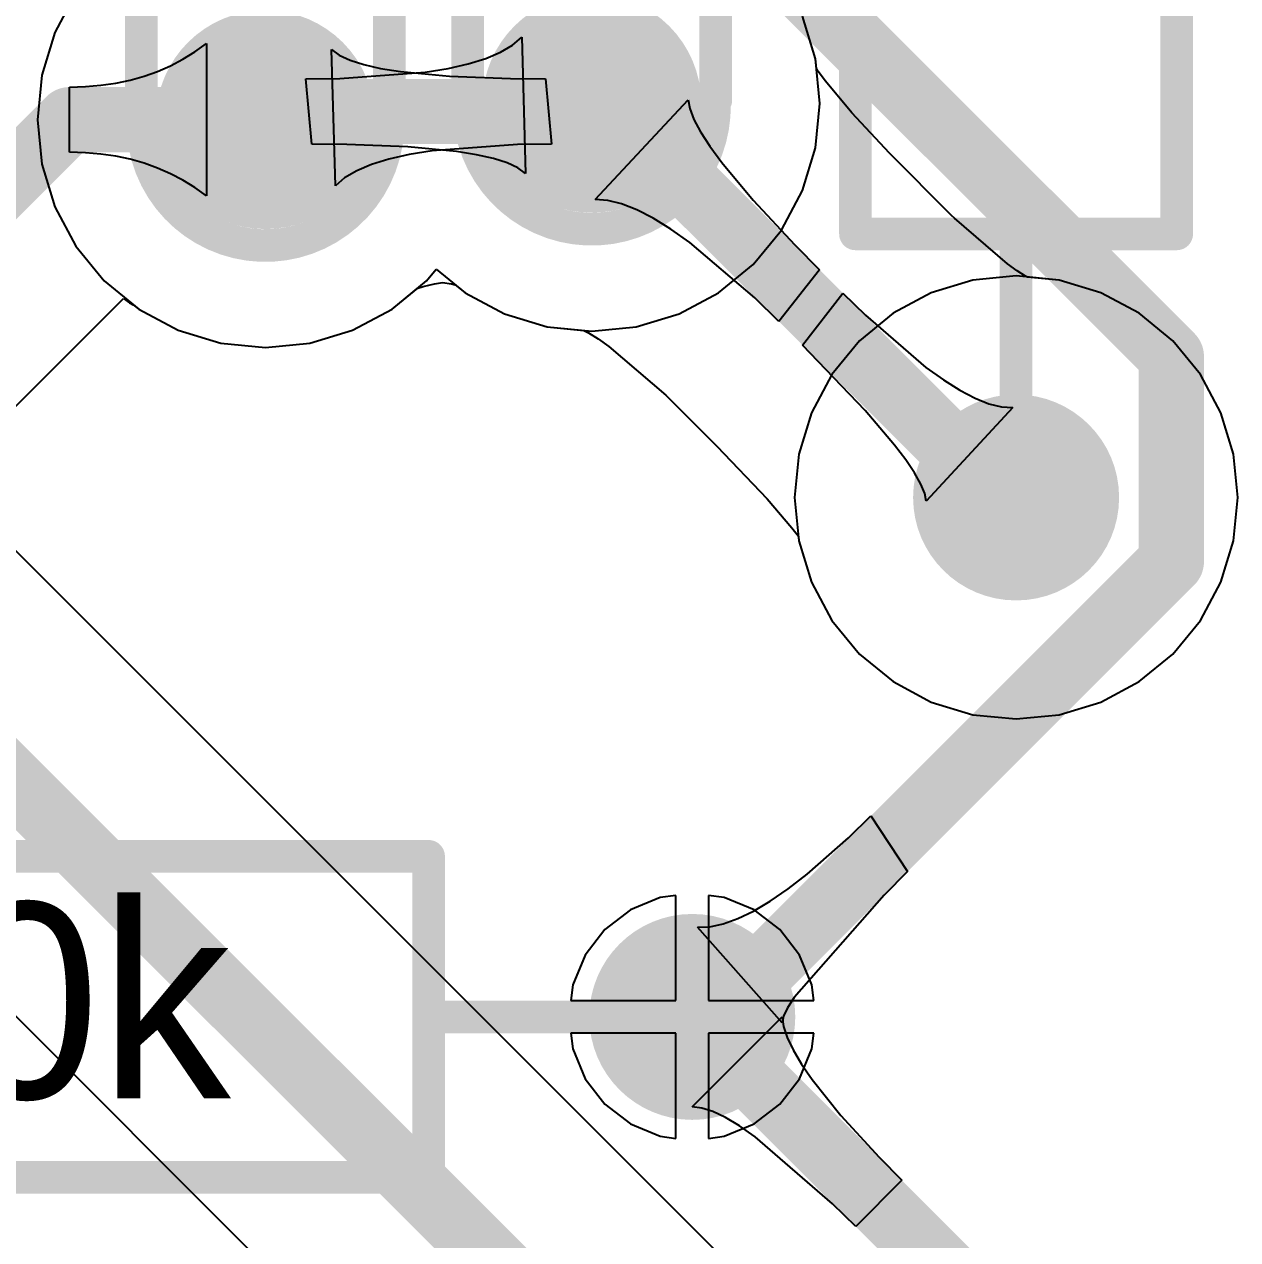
# Model space of a CAD drawing. Header units: millimetres. Extents: x 0 to 190, y 0 to 100.
# Drawn here: x 50.7 to 60.14, y 13.25 to 22.71 of the extents above; entities that cross this region are included whole.
import ezdxf

# ---------------------------------------------------------------- set-up
doc = ezdxf.new("R2010")
doc.units = ezdxf.units.MM
for name, color, linetype in [('BottomLayer', 5, 'Continuous'), ('BottomSolder', 6, 'Continuous'), ('MultiLayer', 9, 'Continuous'), ('PadHoleLayer', 156, 'Continuous'), ('TopLayer', 1, 'Continuous'), ('TopOverlay', 2, 'Continuous'), ('TopSolder', 216, 'Continuous')]:
    doc.layers.add(name, color=color, linetype=linetype)

# ---------------------------------------------------------------- blocks, each defined once
blk = doc.blocks.new('_________1_4__3')
at = {"layer": 'BottomLayer'}
h = blk.add_hatch(color=5, dxfattribs=at)
edge = h.paths.add_edge_path()
edge.add_arc((-5.09999996, 0), 0.6999985999999999, 0, 360)
h = blk.add_hatch(color=5, dxfattribs=at)
edge = h.paths.add_edge_path()
edge.add_arc((5.09999996, 0), 0.6999985999999999, 0, 360)
at = {"layer": 'BottomSolder'}
h = blk.add_hatch(color=6, dxfattribs=at)
edge = h.paths.add_edge_path()
edge.add_arc((-5.09999996, 0), 0.8015985999999998, 0, 360)
h = blk.add_hatch(color=6, dxfattribs=at)
edge = h.paths.add_edge_path()
edge.add_arc((5.09999996, 0), 0.8015985999999998, 0, 360)
at = {"layer": 'MultiLayer'}
h = blk.add_hatch(color=9, dxfattribs=at)
edge = h.paths.add_edge_path()
edge.add_arc((-5.09999996, 0), 0.6999985999999999, 0, 360)
h = blk.add_hatch(color=9, dxfattribs=at)
edge = h.paths.add_edge_path()
edge.add_arc((5.09999996, 0), 0.6999985999999999, 0, 360)
at = {"layer": 'PadHoleLayer'}
h = blk.add_hatch(color=156, dxfattribs=at)
edge = h.paths.add_edge_path()
edge.add_arc((-5.09999996, 0), 0.2999994, 0, 360)
h = blk.add_hatch(color=156, dxfattribs=at)
edge = h.paths.add_edge_path()
edge.add_arc((5.09999996, 0), 0.2999994, 0, 360)
at = {"layer": 'TopLayer'}
h = blk.add_hatch(color=1, dxfattribs=at)
edge = h.paths.add_edge_path()
edge.add_arc((-5.09999996, 0), 0.6999985999999999, 0, 360)
h = blk.add_hatch(color=1, dxfattribs=at)
edge = h.paths.add_edge_path()
edge.add_arc((5.09999996, 0), 0.6999985999999999, 0, 360)
at = {"layer": 'TopSolder'}
h = blk.add_hatch(color=216, dxfattribs=at)
edge = h.paths.add_edge_path()
edge.add_arc((-5.09999996, 0), 0.8015985999999998, 0, 360)
h = blk.add_hatch(color=216, dxfattribs=at)
edge = h.paths.add_edge_path()
edge.add_arc((5.09999996, 0), 0.8015985999999998, 0, 360)
at = {"layer": 'TopOverlay', "const_width": 0.254}
for points in [[(-3.048, -1.25000004), (-3.048, 1.25000004)], [(3.048, 1.25000004), (-3.048, 1.25000004)], [(3.048, -1.25000004), (3.048, 1.25000004)], [(-3.0734, 0), (-4.3942, 0)], [(4.419599999999999, 0), (3.0988, 0)], [(3.048, -1.25000004), (-3.048, -1.25000004)]]:
    blk.add_lwpolyline(points, dxfattribs=at)
at = {"layer": 'TopOverlay', "const_width": 0.127}
for points in [[(-3.1115, 1.25000004, 1), (-2.9845, 1.25000004, 1)], [(-3.1115, 1.25000004, 1), (-2.9845, 1.25000004, 1)], [(2.9845, 1.25000004, 1), (3.1115, 1.25000004, 1)], [(2.9845, 1.25000004, 1), (3.1115, 1.25000004, 1)], [(-4.457699999999999, 0, 1), (-4.3307, 0, 1)], [(-3.1369, 0, 1), (-3.0099, 0, 1)], [(3.0353, 0, 1), (3.1623, 0, 1)], [(4.356100000000001, 0, 1), (4.483099999999999, 0, 1)], [(-3.1115, -1.25000004, 1), (-2.9845, -1.25000004, 1)], [(-3.1115, -1.25000004, 1), (-2.9845, -1.25000004, 1)], [(2.9845, -1.25000004, 1), (3.1115, -1.25000004, 1)], [(2.9845, -1.25000004, 1), (3.1115, -1.25000004, 1)]]:
    blk.add_lwpolyline(points, format="xyb", close=True, dxfattribs=at)
blk = doc.blocks.new('_________1_4__4')
at = {"layer": 'BottomLayer'}
h = blk.add_hatch(color=5, dxfattribs=at)
edge = h.paths.add_edge_path()
edge.add_arc((-5.09999996, 0), 0.6999985999999999, 0, 360)
h = blk.add_hatch(color=5, dxfattribs=at)
edge = h.paths.add_edge_path()
edge.add_arc((5.09999996, 0), 0.6999985999999999, 0, 360)
at = {"layer": 'BottomSolder'}
h = blk.add_hatch(color=6, dxfattribs=at)
edge = h.paths.add_edge_path()
edge.add_arc((-5.09999996, 0), 0.8015985999999998, 0, 360)
h = blk.add_hatch(color=6, dxfattribs=at)
edge = h.paths.add_edge_path()
edge.add_arc((5.09999996, 0), 0.8015985999999998, 0, 360)
at = {"layer": 'MultiLayer'}
h = blk.add_hatch(color=9, dxfattribs=at)
edge = h.paths.add_edge_path()
edge.add_arc((-5.09999996, 0), 0.6999985999999999, 0, 360)
h = blk.add_hatch(color=9, dxfattribs=at)
edge = h.paths.add_edge_path()
edge.add_arc((5.09999996, 0), 0.6999985999999999, 0, 360)
at = {"layer": 'PadHoleLayer'}
h = blk.add_hatch(color=156, dxfattribs=at)
edge = h.paths.add_edge_path()
edge.add_arc((-5.09999996, 0), 0.2999994, 0, 360)
h = blk.add_hatch(color=156, dxfattribs=at)
edge = h.paths.add_edge_path()
edge.add_arc((5.09999996, 0), 0.2999994, 0, 360)
at = {"layer": 'TopLayer'}
h = blk.add_hatch(color=1, dxfattribs=at)
edge = h.paths.add_edge_path()
edge.add_arc((-5.09999996, 0), 0.6999985999999999, 0, 360)
h = blk.add_hatch(color=1, dxfattribs=at)
edge = h.paths.add_edge_path()
edge.add_arc((5.09999996, 0), 0.6999985999999999, 0, 360)
at = {"layer": 'TopSolder'}
h = blk.add_hatch(color=216, dxfattribs=at)
edge = h.paths.add_edge_path()
edge.add_arc((-5.09999996, 0), 0.8015985999999998, 0, 360)
h = blk.add_hatch(color=216, dxfattribs=at)
edge = h.paths.add_edge_path()
edge.add_arc((5.09999996, 0), 0.8015985999999998, 0, 360)
at = {"layer": 'TopOverlay', "const_width": 0.254}
for points in [[(-3.048, 1.25000004), (-3.048, -1.25000004)], [(3.048, 1.25000004), (-3.048, 1.25000004)], [(3.048, 1.25000004), (3.048, -1.25000004)], [(-3.0734, 0), (-4.3942, 0)], [(4.419599999999999, 0), (3.0988, 0)], [(3.048, -1.25000004), (-3.048, -1.25000004)]]:
    blk.add_lwpolyline(points, dxfattribs=at)
at = {"layer": 'TopOverlay', "const_width": 0.127}
for points in [[(-3.1115, 1.25000004, 1), (-2.9845, 1.25000004, 1)], [(-3.1115, 1.25000004, 1), (-2.9845, 1.25000004, 1)], [(2.9845, 1.25000004, 1), (3.1115, 1.25000004, 1)], [(2.9845, 1.25000004, 1), (3.1115, 1.25000004, 1)], [(-4.457699999999999, 0, 1), (-4.3307, 0, 1)], [(-3.1369, 0, 1), (-3.0099, 0, 1)], [(3.0353, 0, 1), (3.1623, 0, 1)], [(4.356100000000001, 0, 1), (4.483099999999999, 0, 1)], [(-3.1115, -1.25000004, 1), (-2.9845, -1.25000004, 1)], [(-3.1115, -1.25000004, 1), (-2.9845, -1.25000004, 1)], [(2.9845, -1.25000004, 1), (3.1115, -1.25000004, 1)], [(2.9845, -1.25000004, 1), (3.1115, -1.25000004, 1)]]:
    blk.add_lwpolyline(points, format="xyb", close=True, dxfattribs=at)
blk = doc.blocks.new('_______15')
at = {"layer": 'BottomLayer'}
h = blk.add_hatch(color=5, dxfattribs=at)
edge = h.paths.add_edge_path()
edge.add_arc((-1.27, 0), 0.7499985, 0, 360)
h = blk.add_hatch(color=5, dxfattribs=at)
edge = h.paths.add_edge_path()
edge.add_arc((1.27, 0), 0.7499985, 0, 360)
at = {"layer": 'BottomSolder'}
h = blk.add_hatch(color=6, dxfattribs=at)
edge = h.paths.add_edge_path()
edge.add_arc((-1.27, 0), 0.8515985, 0, 360)
h = blk.add_hatch(color=6, dxfattribs=at)
edge = h.paths.add_edge_path()
edge.add_arc((1.27, 0), 0.8515985, 0, 360)
at = {"layer": 'MultiLayer'}
h = blk.add_hatch(color=9, dxfattribs=at)
edge = h.paths.add_edge_path()
edge.add_arc((-1.27, 0), 0.7499985, 0, 360)
h = blk.add_hatch(color=9, dxfattribs=at)
edge = h.paths.add_edge_path()
edge.add_arc((1.27, 0), 0.7499985, 0, 360)
at = {"layer": 'PadHoleLayer'}
h = blk.add_hatch(color=156, dxfattribs=at)
edge = h.paths.add_edge_path()
edge.add_arc((-1.27, 0), 0.3499993, 0, 360)
h = blk.add_hatch(color=156, dxfattribs=at)
edge = h.paths.add_edge_path()
edge.add_arc((1.27, 0), 0.3499993, 0, 360)
at = {"layer": 'TopLayer'}
h = blk.add_hatch(color=1, dxfattribs=at)
edge = h.paths.add_edge_path()
edge.add_arc((-1.27, 0), 0.7499985, 0, 360)
h = blk.add_hatch(color=1, dxfattribs=at)
edge = h.paths.add_edge_path()
edge.add_arc((1.27, 0), 0.7499985, 0, 360)
at = {"layer": 'TopSolder'}
h = blk.add_hatch(color=216, dxfattribs=at)
edge = h.paths.add_edge_path()
edge.add_arc((-1.27, 0), 0.8515985, 0, 360)
h = blk.add_hatch(color=216, dxfattribs=at)
edge = h.paths.add_edge_path()
edge.add_arc((1.27, 0), 0.8515985, 0, 360)
at = {"layer": 'TopOverlay', "const_width": 0.254}
for points in [[(-1.27028448, -0.9543745199999999, -1.01885879262925), (-1.2848463, 0.9546463)], [(1.24488448, 0.9543745199999999, -1.018858792629249), (1.2594463, -0.9546463)]]:
    blk.add_lwpolyline(points, format="xyb", dxfattribs=at)
at = {"layer": 'TopOverlay', "const_width": 0.127}
for points in [[(-1.3483463, 0.9546463, 1), (-1.2213463, 0.9546463, 1)], [(-1.3335, 0.9652, 1), (-1.2065, 0.9652, 1)], [(1.18138448, 0.9543745199999999, 1), (1.30838448, 0.9543745199999999, 1)], [(1.2065, 0.9652, 1), (1.3335, 0.9652, 1)], [(-1.33378448, -0.9543745199999999, 1), (-1.20678448, -0.9543745199999999, 1)], [(-1.3081, -0.9652, 1), (-1.1811, -0.9652, 1)], [(1.1303, -0.9652, 1), (1.2573, -0.9652, 1)], [(1.1959463, -0.9546463, 1), (1.3229463, -0.9546463, 1)]]:
    blk.add_lwpolyline(points, format="xyb", close=True, dxfattribs=at)
at = {"layer": 'TopOverlay', "const_width": 0.254}
for points in [[(-1.27, 0.9652), (1.27, 0.9652)], [(-1.2446, -0.9652), (1.1938, -0.9652)]]:
    blk.add_lwpolyline(points, dxfattribs=at)
blk = doc.blocks.new('_______16')
at = {"layer": 'BottomLayer'}
h = blk.add_hatch(color=5, dxfattribs=at)
edge = h.paths.add_edge_path()
edge.add_arc((-1.27, 0), 0.7499985, 0, 360)
h = blk.add_hatch(color=5, dxfattribs=at)
edge = h.paths.add_edge_path()
edge.add_arc((1.27, 0), 0.7499985, 0, 360)
at = {"layer": 'BottomSolder'}
h = blk.add_hatch(color=6, dxfattribs=at)
edge = h.paths.add_edge_path()
edge.add_arc((-1.27, 0), 0.8515985, 0, 360)
h = blk.add_hatch(color=6, dxfattribs=at)
edge = h.paths.add_edge_path()
edge.add_arc((1.27, 0), 0.8515985, 0, 360)
at = {"layer": 'MultiLayer'}
h = blk.add_hatch(color=9, dxfattribs=at)
edge = h.paths.add_edge_path()
edge.add_arc((-1.27, 0), 0.7499985, 0, 360)
h = blk.add_hatch(color=9, dxfattribs=at)
edge = h.paths.add_edge_path()
edge.add_arc((1.27, 0), 0.7499985, 0, 360)
at = {"layer": 'PadHoleLayer'}
h = blk.add_hatch(color=156, dxfattribs=at)
edge = h.paths.add_edge_path()
edge.add_arc((-1.27, 0), 0.3499993, 0, 360)
h = blk.add_hatch(color=156, dxfattribs=at)
edge = h.paths.add_edge_path()
edge.add_arc((1.27, 0), 0.3499993, 0, 360)
at = {"layer": 'TopLayer'}
h = blk.add_hatch(color=1, dxfattribs=at)
edge = h.paths.add_edge_path()
edge.add_arc((-1.27, 0), 0.7499985, 0, 360)
h = blk.add_hatch(color=1, dxfattribs=at)
edge = h.paths.add_edge_path()
edge.add_arc((1.27, 0), 0.7499985, 0, 360)
at = {"layer": 'TopSolder'}
h = blk.add_hatch(color=216, dxfattribs=at)
edge = h.paths.add_edge_path()
edge.add_arc((-1.27, 0), 0.8515985, 0, 360)
h = blk.add_hatch(color=216, dxfattribs=at)
edge = h.paths.add_edge_path()
edge.add_arc((1.27, 0), 0.8515985, 0, 360)
at = {"layer": 'TopOverlay', "const_width": 0.254}
for points in [[(-1.27028448, -0.9543745199999999, -1.01885879262925), (-1.2848463, 0.9546463)], [(1.24488448, 0.9543745199999999, -1.018858792629249), (1.2594463, -0.9546463)]]:
    blk.add_lwpolyline(points, format="xyb", dxfattribs=at)
at = {"layer": 'TopOverlay', "const_width": 0.127}
for points in [[(-1.3483463, 0.9546463, 1), (-1.2213463, 0.9546463, 1)], [(-1.3335, 0.9652, 1), (-1.2065, 0.9652, 1)], [(1.18138448, 0.9543745199999999, 1), (1.30838448, 0.9543745199999999, 1)], [(1.2065, 0.9652, 1), (1.3335, 0.9652, 1)], [(-1.33378448, -0.9543745199999999, 1), (-1.20678448, -0.9543745199999999, 1)], [(-1.3081, -0.9652, 1), (-1.1811, -0.9652, 1)], [(1.1303, -0.9652, 1), (1.2573, -0.9652, 1)], [(1.1959463, -0.9546463, 1), (1.3229463, -0.9546463, 1)]]:
    blk.add_lwpolyline(points, format="xyb", close=True, dxfattribs=at)
at = {"layer": 'TopOverlay', "const_width": 0.254}
for points in [[(-1.27, 0.9652), (1.27, 0.9652)], [(-1.2446, -0.9652), (1.1938, -0.9652)]]:
    blk.add_lwpolyline(points, dxfattribs=at)

msp = doc.modelspace()

# ---------------------------------------------------------------- linework, layer by layer
at = {"layer": 'BottomLayer'}
for p, q in [((56.85844609999999, 22.44419692), (56.75746331999999, 22.77708932)), ((52.02953525999999, 22.4997899), (52.11913376, 22.56424494)), ((52.11913376, 22.56424494), (52.11913376, 21.37775506)), ((54.40765344, 22.49663268), (54.50119656, 22.55191832)), ((54.50119656, 22.55191832), (54.57344178, 22.6137089)), ((54.57344178, 22.6137089), (54.60342902, 21.55236482)), ((51.83906066, 22.3912303), (51.93617755999999, 22.44211666)), ((51.93617755999999, 22.44211666), (52.02953525999999, 22.4997899)), ((53.12255821999999, 21.4552911), (53.09257098, 22.51663518)), ((53.09257098, 22.51663518), (53.15276136, 22.47329008)), ((53.15276136, 22.47329008), (53.23657627999999, 22.43450682)), ((53.23657627999999, 22.43450682), (53.3440132, 22.4002854)), ((54.15667603999999, 22.40557622), (54.29281242, 22.44785198)), ((54.29281242, 22.44785198), (54.40765344, 22.49663268)), ((56.86583496, 22.36917802), (56.85844609999999, 22.44419692)), ((51.6335518, 22.3098106), (51.7381871, 22.34712828)), ((51.7381871, 22.34712828), (51.83906066, 22.3912303)), ((53.15652056, 22.2917512), (53.82050704, 22.34053444)), ((53.3440132, 22.4002854), (53.47507211999999, 22.37062836)), ((53.47507211999999, 22.37062836), (53.62975049999999, 22.34553316)), ((53.62975049999999, 22.34553316), (54.00997834, 22.30903336)), ((53.82050704, 22.34053444), (53.99923922, 22.36980286)), ((53.99923922, 22.36980286), (54.15667603999999, 22.40557622)), ((56.88035359999999, 22.34678538), (56.86583496, 22.36917802)), ((56.9360812, 22.27101718), (56.88035359999999, 22.34678538)), ((51.17742876000001, 22.22839344), (51.29709832, 22.23856868)), ((51.29709832, 22.23856868), (51.41300868, 22.25553334)), ((51.41300868, 22.25553334), (51.52515983999999, 22.2792798)), ((51.52515983999999, 22.2792798), (51.6335518, 22.3098106)), ((52.89259678, 22.2885), (53.15652056, 22.2917512)), ((52.93851998, 21.7805), (52.89259678, 22.2885)), ((54.00997834, 22.30903336), (54.48469163999999, 22.29078092)), ((54.48469163999999, 22.29078092), (54.75748002, 22.2885)), ((54.75748002, 22.2885), (54.80340322, 21.7805)), ((57.14276862, 22.02352212), (56.9360812, 22.27101718)), ((51.05399999999999, 22.225), (51.17742876000001, 22.22839344)), ((51.05399999999999, 21.717), (51.05399999999999, 22.225)), ((55.14461158, 21.3484714), (55.86745493999999, 22.12661818)), ((55.86745493999999, 22.12661818), (55.87984252, 22.0568774)), ((55.87984252, 22.0568774), (55.91221736, 21.97318694)), ((55.91221736, 21.97318694), (55.96457437999999, 21.87554934)), ((57.43493211999999, 21.70961876), (57.14276862, 22.02352212)), ((55.96457437999999, 21.87554934), (56.03691611999999, 21.76396714)), ((53.21130836, 21.77821908), (52.93851998, 21.7805)), ((53.68602166, 21.75996664), (53.21130836, 21.77821908)), ((54.53947943999999, 21.7772488), (53.87549296, 21.72846556)), ((54.80340322, 21.7805), (54.53947943999999, 21.7772488)), ((56.03691611999999, 21.76396714), (56.12924258, 21.63843526)), ((51.17742876000001, 21.71360656), (51.05399999999999, 21.717)), ((51.29709832, 21.70343132), (51.17742876000001, 21.71360656)), ((51.41300868, 21.68646666), (51.29709832, 21.70343132)), ((51.52515983999999, 21.6627202), (51.41300868, 21.68646666)), ((53.69676078, 21.69919714), (53.53932395999999, 21.66342378)), ((54.06624949999999, 21.72346684), (53.68602166, 21.75996664)), ((53.87549296, 21.72846556), (53.69676078, 21.69919714)), ((54.22092787999999, 21.69837164), (54.06624949999999, 21.72346684)), ((54.35198679999999, 21.6687146), (54.22092787999999, 21.69837164)), ((54.45942372, 21.63449318), (54.35198679999999, 21.6687146)), ((57.91840588, 21.226145), (57.43493211999999, 21.70961876)), ((51.6335518, 21.6321894), (51.52515983999999, 21.6627202)), ((51.7381871, 21.59487172), (51.6335518, 21.6321894)), ((51.83906066, 21.5507697), (51.7381871, 21.59487172)), ((53.40318758, 21.62114802), (53.28834655999999, 21.57236732)), ((53.53932395999999, 21.66342378), (53.40318758, 21.62114802)), ((54.54323864, 21.59570992), (54.45942372, 21.63449318)), ((54.60342902, 21.55236482), (54.54323864, 21.59570992)), ((56.12924258, 21.63843526), (56.37384711999999, 21.34553262)), ((51.93617755999999, 21.49988334), (51.83906066, 21.5507697)), ((52.02953525999999, 21.4422101), (51.93617755999999, 21.49988334)), ((53.19480343999999, 21.51708168), (53.12255821999999, 21.4552911)), ((53.28834655999999, 21.57236732), (53.19480343999999, 21.51708168)), ((52.11913376, 21.37775506), (52.02953525999999, 21.4422101)), ((55.24246508, 21.34195376), (55.14461158, 21.3484714)), ((55.35033379999999, 21.31580446), (55.24246508, 21.34195376)), ((55.46822028, 21.27002604), (55.35033379999999, 21.31580446)), ((56.37384711999999, 21.34553262), (56.69839054, 20.99684142)), ((55.59612197999999, 21.20461596), (55.46822028, 21.27002604)), ((55.73404144, 21.11957422), (55.59612197999999, 21.20461596)), ((57.94088487999999, 21.20421464), (57.91840588, 21.226145)), ((58.35290335999999, 20.8487645), (57.94088487999999, 21.20421464)), ((55.88197358, 21.01490336), (55.73404144, 21.11957422)), ((56.38587402, 20.58311098), (55.88197358, 21.01490336)), ((56.69839054, 20.99684142), (56.89063806, 20.80157384)), ((58.42707135999999, 20.79555912), (58.35290335999999, 20.8487645)), ((56.89063806, 20.80157384), (56.57387466, 20.39991856)), ((58.49347965999999, 20.75386502), (58.42707135999999, 20.79555912)), ((58.50949182, 20.7454881), (58.49347965999999, 20.75386502)), ((58.75639505999999, 20.72117014), (58.50949182, 20.7454881)), ((53.56388322, 20.49552162), (53.76478198, 20.66039556)), ((53.76478198, 20.66039556), (53.80521623999999, 20.67295332)), ((53.80521623999999, 20.67295332), (53.89325771999999, 20.69295836)), ((53.89325771999999, 20.69295836), (53.95585856, 20.7032098)), ((53.95585856, 20.7032098), (54.02560441999999, 20.69189156)), ((54.02560441999999, 20.69189156), (54.05595742, 20.6850234)), ((54.05595742, 20.6850234), (54.13211678, 20.62252162)), ((59.07986152, 20.6230474), (58.75639505999999, 20.72117014)), ((50.42760298, 19.53305466), (51.47400932, 20.579461)), ((51.47400932, 20.579461), (51.52069959999999, 20.54587458)), ((51.52069959999999, 20.54587458), (51.54979784, 20.53025358)), ((54.13211678, 20.62252162), (54.43891067999999, 20.45853668)), ((56.57387466, 20.39991856), (56.38587402, 20.58311098)), ((56.75800434, 20.21578888), (57.07122698, 20.62098492)), ((57.07122698, 20.62098492), (57.24775697999999, 20.44876276)), ((59.37797115999999, 20.46370558), (59.07986152, 20.6230474)), ((51.54979784, 20.53025358), (51.59211678, 20.49552162)), ((51.59211678, 20.49552162), (51.89891067999999, 20.33153668)), ((53.25708931999999, 20.33153668), (53.56388322, 20.49552162)), ((54.43891067999999, 20.45853668), (54.77180308, 20.3575539)), ((57.24775697999999, 20.44876276), (57.71826404, 20.04285552)), ((59.63926604, 20.24926608), (59.37797115999999, 20.46370558)), ((54.77180308, 20.3575539), (55.05666661999999, 20.32949706)), ((51.89891067999999, 20.33153668), (52.23180307999999, 20.2305539)), ((52.92419692, 20.2305539), (53.25708931999999, 20.33153668)), ((55.05666661999999, 20.32949706), (55.09308768, 20.31087124)), ((55.09308768, 20.31087124), (55.16858409999999, 20.26432066)), ((55.16858409999999, 20.26432066), (55.25126872, 20.20581684)), ((59.85370554, 19.9879712), (59.63926604, 20.24926608)), ((52.23180307999999, 20.2305539), (52.578, 20.19645694)), ((52.578, 20.19645694), (52.92419692, 20.2305539)), ((55.25126872, 20.20581684), (55.69417614, 19.82629004)), ((57.24440671999999, 19.70672208), (56.75800434, 20.21578888)), ((57.71826404, 20.04285552), (57.85540372, 19.94447624)), ((60.01304735999999, 19.68986156), (59.85370554, 19.9879712)), ((57.85540372, 19.94447624), (57.98269836, 19.86455768)), ((55.69417614, 19.82629004), (55.73280192, 19.78865232)), ((55.73280192, 19.78865232), (56.09165058, 19.42980366)), ((57.98269836, 19.86455768), (58.10014288, 19.80309984)), ((58.10014288, 19.80309984), (58.20773982, 19.76010526)), ((57.47456628, 19.43626796), (57.24440671999999, 19.70672208)), ((58.39339349999999, 19.72949572), (57.72058559999999, 19.00136916)), ((58.20773982, 19.76010526), (58.30548918, 19.73556886)), ((58.30548918, 19.73556886), (58.39339349999999, 19.72949572)), ((60.1111701, 19.3663951), (60.01304735999999, 19.68986156)), ((56.09165058, 19.42980366), (56.48308998, 19.02012452)), ((57.56141142, 19.32171904), (57.47456628, 19.43626796)), ((57.6294377, 19.22095216), (57.56141142, 19.32171904)), ((60.14430186, 19.03000004), (60.1111701, 19.3663951)), ((57.67864257999999, 19.1339724), (57.6294377, 19.22095216)), ((57.70902352, 19.06077722), (57.67864257999999, 19.1339724)), ((56.48308998, 19.02012452), (56.67541878, 18.79412294)), ((57.72058559999999, 19.00136916), (57.70902352, 19.06077722)), ((60.1111701, 18.69360498), (60.14430186, 19.03000004)), ((56.78577416, 12.46277416), (50.42760298, 18.82094534)), ((56.67541878, 18.79412294), (56.7254263, 18.72816422)), ((56.7254263, 18.72816422), (56.72882989999999, 18.69360498)), ((56.72882989999999, 18.69360498), (56.82695264, 18.37013852)), ((60.01304735999999, 18.37013852), (60.1111701, 18.69360498)), ((56.82695264, 18.37013852), (56.98629446, 18.07202888)), ((59.85370554, 18.07202888), (60.01304735999999, 18.37013852)), ((56.98629446, 18.07202888), (57.20073396, 17.810734)), ((59.63926604, 17.810734), (59.85370554, 18.07202888)), ((57.20073396, 17.810734), (57.46202884, 17.5962945)), ((59.37797115999999, 17.5962945), (59.63926604, 17.810734)), ((57.46202884, 17.5962945), (57.76013847999999, 17.43695268)), ((59.07986152, 17.43695268), (59.37797115999999, 17.5962945)), ((57.76013847999999, 17.43695268), (58.08360493999999, 17.33882994)), ((58.75639505999999, 17.33882994), (59.07986152, 17.43695268)), ((58.08360493999999, 17.33882994), (58.41999999999999, 17.30569818)), ((58.41999999999999, 17.30569818), (58.75639505999999, 17.33882994)), ((48.61332923999999, 17.01212244), (54.59904243999999, 11.02640924)), ((57.11550425999999, 16.38116612), (57.28972286, 16.5505638)), ((57.28972286, 16.5505638), (57.57541697999999, 16.1178367)), ((56.79334844, 16.0975802), (57.11550425999999, 16.38116612)), ((56.64540868, 15.9833945), (56.79334844, 16.0975802)), ((57.57541697999999, 16.1178367), (57.39232107999999, 15.93273674)), ((55.65095549999999, 15.91544442), (55.41888332, 15.81931558)), ((55.77299995999999, 15.93151246), (55.65095549999999, 15.91544442)), ((55.77299995999999, 15.113), (55.77299995999999, 15.93151246)), ((56.14904442, 15.91544442), (56.02699996, 15.93151246)), ((56.02699996, 15.93151246), (56.02699996, 15.113)), ((56.3811166, 15.81931558), (56.14904442, 15.91544442)), ((56.50623192, 15.8876111), (56.64540868, 15.9833945)), ((57.39232107999999, 15.93273674), (56.69230724, 15.13651278)), ((55.41888332, 15.81931558), (55.21959999999999, 15.66639996)), ((56.25416231999999, 15.75125628), (56.37581562, 15.81023254)), ((56.37581562, 15.81023254), (56.50623192, 15.8876111)), ((56.58039992, 15.66639996), (56.3811166, 15.81931558)), ((56.03713202, 15.68851828), (56.14126693999999, 15.71068486)), ((56.14126693999999, 15.71068486), (56.25416231999999, 15.75125628)), ((55.21959999999999, 15.66639996), (55.06668438, 15.46711664)), ((55.94175756, 15.684754), (56.03713202, 15.68851828)), ((56.59852028, 14.94050606), (55.94175756, 15.684754)), ((56.73331554, 15.46711664), (56.58039992, 15.66639996)), ((55.06668438, 15.46711664), (54.97055554, 15.23504446)), ((56.82944438, 15.23504446), (56.73331554, 15.46711664)), ((54.97055554, 15.23504446), (54.95448749999999, 15.113)), ((56.84551241999999, 15.113), (56.82944438, 15.23504446)), ((54.95448749999999, 15.113), (55.77299995999999, 15.113)), ((56.02699996, 15.113), (56.84551241999999, 15.113)), ((56.64206604, 15.0562056), (56.61080372, 14.99086918)), ((56.69230724, 15.13651278), (56.64206604, 15.0562056)), ((55.89956308, 14.28599886), (56.60000109999999, 14.98643688)), ((56.61080372, 14.99086918), (56.59852028, 14.94050606)), ((56.60000109999999, 14.98643688), (56.60934576, 14.91225872)), ((55.77299995999999, 14.859), (54.95448749999999, 14.859)), ((54.95448749999999, 14.859), (54.97055554, 14.73695554)), ((55.77299995999999, 14.04048754), (55.77299995999999, 14.859)), ((56.84551241999999, 14.859), (56.02699996, 14.859)), ((56.02699996, 14.859), (56.02699996, 14.04048754)), ((56.60934576, 14.91225872), (56.63730099999999, 14.82629496)), ((56.82944438, 14.73695554), (56.84551241999999, 14.859)), ((56.63730099999999, 14.82629496), (56.68386174, 14.72855068)), ((54.97055554, 14.73695554), (55.06668438, 14.50488336)), ((56.68386174, 14.72855068), (56.74903052, 14.61902334)), ((56.73331554, 14.50488336), (56.82944438, 14.73695554)), ((56.74903052, 14.61902334), (56.8328048, 14.49771294)), ((55.06668438, 14.50488336), (55.21959999999999, 14.30560004)), ((56.58039992, 14.30560004), (56.73331554, 14.50488336)), ((56.8328048, 14.49771294), (57.05617748, 14.21974296)), ((55.21959999999999, 14.30560004), (55.41888332, 14.15268442)), ((56.3811166, 14.15268442), (56.58039992, 14.30560004)), ((55.97374124, 14.2766542), (55.89956308, 14.28599886)), ((56.059705, 14.24869896), (55.97374124, 14.2766542)), ((56.15744927999999, 14.20213822), (56.059705, 14.24869896)), ((56.26697661999999, 14.13696944), (56.15744927999999, 14.20213822)), ((57.05617748, 14.21974296), (57.35398231999999, 13.89464074)), ((55.41888332, 14.15268442), (55.65095549999999, 14.05655558)), ((56.14904442, 14.05655558), (56.3811166, 14.15268442)), ((56.38828701999999, 14.05319516), (56.26697661999999, 14.13696944)), ((55.65095549999999, 14.05655558), (55.77299995999999, 14.04048754)), ((56.02699996, 14.04048754), (56.14904442, 14.05655558)), ((56.99135922, 13.53201764), (56.38828701999999, 14.05319516)), ((57.35398231999999, 13.89464074), (57.53079426, 13.71441504)), ((57.53079426, 13.71441504), (57.17158492, 13.3552057)), ((57.17158492, 13.3552057), (56.99135922, 13.53201764))]:
    msp.add_line(p, q, dxfattribs=at)
at = {"layer": 'BottomLayer', "const_width": 0.508}
for points in [[(55.11799999999999, 24.638), (59.62800113999999, 20.12799886)], [(55.0545, 22.0345), (55.11799999999999, 22.098)], [(55.11799999999999, 22.098), (55.23500256, 22.098)], [(55.23500256, 22.098), (58.30300251999999, 19.03000004)], [(52.578, 21.971), (52.64149999999999, 22.0345)], [(52.64149999999999, 22.0345), (55.0545, 22.0345)], [(48.641, 19.558), (51.05399999999999, 21.971)], [(51.05399999999999, 21.971), (52.578, 21.971)], [(59.62800113999999, 18.5296302), (59.62800113999999, 20.12799886)], [(58.30300251999999, 19.03000004), (58.41999999999999, 19.03000004)], [(48.641, 18.796), (55.88, 11.557)], [(56.08437093999999, 14.986), (59.62800113999999, 18.5296302)], [(55.89999996, 14.986), (58.01733634, 12.86866362)], [(55.89999996, 14.986), (56.08437093999999, 14.986)]]:
    msp.add_lwpolyline(points, dxfattribs=at)
at = {"layer": 'BottomLayer', "const_width": 0.254}
for points in [[(54.991, 22.098, 1), (55.24499999999999, 22.098, 1)], [(54.991, 22.098, 1), (55.24499999999999, 22.098, 1)], [(55.10800256, 22.098, 1), (55.36200255999999, 22.098, 1)], [(55.10800256, 22.098, 1), (55.36200255999999, 22.098, 1)], [(52.51449999999999, 22.0345, 1), (52.7685, 22.0345, 1)], [(52.51449999999999, 22.0345, 1), (52.7685, 22.0345, 1)], [(54.9275, 22.0345, 1), (55.18149999999999, 22.0345, 1)], [(54.9275, 22.0345, 1), (55.18149999999999, 22.0345, 1)], [(50.92699999999999, 21.971, 1), (51.181, 21.971, 1)], [(50.92699999999999, 21.971, 1), (51.181, 21.971, 1)], [(52.45099999999999, 21.971, 1), (52.705, 21.971, 1)], [(52.45099999999999, 21.971, 1), (52.705, 21.971, 1)], [(59.50100113999999, 20.12799886, 1), (59.75500114, 20.12799886, 1)], [(59.50100113999999, 20.12799886, 1), (59.75500114, 20.12799886, 1)], [(58.17600252, 19.03000004, 1), (58.43000252, 19.03000004, 1)], [(58.17600252, 19.03000004, 1), (58.43000252, 19.03000004, 1)], [(58.29299999999999, 19.03000004, 1), (58.547, 19.03000004, 1)], [(59.50100113999999, 18.5296302, 1), (59.75500114, 18.5296302, 1)], [(59.50100113999999, 18.5296302, 1), (59.75500114, 18.5296302, 1)], [(55.77299995999999, 14.986, 1), (56.02699996, 14.986, 1)], [(55.77299995999999, 14.986, 1), (56.02699996, 14.986, 1)], [(55.95737094, 14.986, 1), (56.21137094, 14.986, 1)], [(55.95737094, 14.986, 1), (56.21137094, 14.986, 1)]]:
    msp.add_lwpolyline(points, format="xyb", close=True, dxfattribs=at)
at = {"layer": 'TopLayer'}
for p, q in [((51.10252161999999, 22.95688322), (50.93853668, 22.65008932)), ((56.85844609999999, 22.44419692), (56.75746331999999, 22.77708932)), ((50.93853668, 22.65008932), (50.8375539, 22.31719692)), ((56.89254305999999, 22.098), (56.85844609999999, 22.44419692)), ((50.8375539, 22.31719692), (50.80345694, 21.971)), ((56.85844609999999, 21.75180308), (56.89254305999999, 22.098)), ((50.80345694, 21.971), (50.8375539, 21.62480308)), ((56.75746331999999, 21.41891068), (56.85844609999999, 21.75180308)), ((50.8375539, 21.62480308), (50.93853668, 21.29191068)), ((56.59347837999999, 21.11211678), (56.75746331999999, 21.41891068)), ((50.93853668, 21.29191068), (51.10252161999999, 20.98511678)), ((56.37279048, 20.84320952), (56.59347837999999, 21.11211678)), ((51.10252161999999, 20.98511678), (51.32320952, 20.71620952)), ((56.10388321999999, 20.62252162), (56.37279048, 20.84320952)), ((53.83279048, 20.71620952), (53.90731153999999, 20.80701452)), ((53.90731153999999, 20.80701452), (54.13211678, 20.62252162)), ((58.41999999999999, 20.7543019), (58.08360493999999, 20.72117014)), ((58.75639505999999, 20.72117014), (58.41999999999999, 20.7543019)), ((51.32320952, 20.71620952), (51.59211678, 20.49552162)), ((53.56388322, 20.49552162), (53.83279048, 20.71620952)), ((58.08360493999999, 20.72117014), (57.76013847999999, 20.6230474)), ((59.07986152, 20.6230474), (58.75639505999999, 20.72117014)), ((54.13211678, 20.62252162), (54.43891067999999, 20.45853668)), ((55.79708932, 20.45853668), (56.10388321999999, 20.62252162)), ((57.76013847999999, 20.6230474), (57.46202884, 20.46370558)), ((59.37797115999999, 20.46370558), (59.07986152, 20.6230474)), ((51.59211678, 20.49552162), (51.89891067999999, 20.33153668)), ((53.25708931999999, 20.33153668), (53.56388322, 20.49552162)), ((54.43891067999999, 20.45853668), (54.77180308, 20.3575539)), ((55.46419691999999, 20.3575539), (55.79708932, 20.45853668)), ((57.46202884, 20.46370558), (57.20073396, 20.24926608)), ((59.63926604, 20.24926608), (59.37797115999999, 20.46370558)), ((54.77180308, 20.3575539), (55.11799999999999, 20.32345694)), ((55.11799999999999, 20.32345694), (55.46419691999999, 20.3575539)), ((51.89891067999999, 20.33153668), (52.23180307999999, 20.2305539)), ((52.92419692, 20.2305539), (53.25708931999999, 20.33153668)), ((57.20073396, 20.24926608), (56.98629446, 19.9879712)), ((59.85370554, 19.9879712), (59.63926604, 20.24926608)), ((52.23180307999999, 20.2305539), (52.578, 20.19645694)), ((52.578, 20.19645694), (52.92419692, 20.2305539)), ((56.98629446, 19.9879712), (56.82695264, 19.68986156)), ((60.01304735999999, 19.68986156), (59.85370554, 19.9879712)), ((56.82695264, 19.68986156), (56.72882989999999, 19.3663951)), ((60.1111701, 19.3663951), (60.01304735999999, 19.68986156)), ((56.72882989999999, 19.3663951), (56.69569814, 19.03000004)), ((60.14430186, 19.03000004), (60.1111701, 19.3663951)), ((56.69569814, 19.03000004), (56.72882989999999, 18.69360498)), ((60.1111701, 18.69360498), (60.14430186, 19.03000004)), ((56.72882989999999, 18.69360498), (56.82695264, 18.37013852)), ((60.01304735999999, 18.37013852), (60.1111701, 18.69360498)), ((56.82695264, 18.37013852), (56.98629446, 18.07202888)), ((59.85370554, 18.07202888), (60.01304735999999, 18.37013852)), ((56.98629446, 18.07202888), (57.20073396, 17.810734)), ((59.63926604, 17.810734), (59.85370554, 18.07202888)), ((57.20073396, 17.810734), (57.46202884, 17.5962945)), ((59.37797115999999, 17.5962945), (59.63926604, 17.810734)), ((57.46202884, 17.5962945), (57.76013847999999, 17.43695268)), ((59.07986152, 17.43695268), (59.37797115999999, 17.5962945)), ((57.76013847999999, 17.43695268), (58.08360493999999, 17.33882994)), ((58.75639505999999, 17.33882994), (59.07986152, 17.43695268)), ((58.08360493999999, 17.33882994), (58.41999999999999, 17.30569818)), ((58.41999999999999, 17.30569818), (58.75639505999999, 17.33882994)), ((55.65095549999999, 15.91544442), (55.41888332, 15.81931558)), ((55.77299995999999, 15.93151246), (55.65095549999999, 15.91544442)), ((55.77299995999999, 15.113), (55.77299995999999, 15.93151246)), ((56.14904442, 15.91544442), (56.02699996, 15.93151246)), ((56.02699996, 15.93151246), (56.02699996, 15.113)), ((56.3811166, 15.81931558), (56.14904442, 15.91544442)), ((55.41888332, 15.81931558), (55.21959999999999, 15.66639996)), ((56.58039992, 15.66639996), (56.3811166, 15.81931558)), ((55.21959999999999, 15.66639996), (55.06668438, 15.46711664)), ((56.73331554, 15.46711664), (56.58039992, 15.66639996)), ((55.06668438, 15.46711664), (54.97055554, 15.23504446)), ((56.82944438, 15.23504446), (56.73331554, 15.46711664)), ((54.97055554, 15.23504446), (54.95448749999999, 15.113)), ((56.84551241999999, 15.113), (56.82944438, 15.23504446)), ((54.95448749999999, 15.113), (55.77299995999999, 15.113)), ((56.02699996, 15.113), (56.84551241999999, 15.113)), ((55.77299995999999, 14.859), (54.95448749999999, 14.859)), ((54.95448749999999, 14.859), (54.97055554, 14.73695554)), ((55.77299995999999, 14.04048754), (55.77299995999999, 14.859)), ((56.84551241999999, 14.859), (56.02699996, 14.859)), ((56.02699996, 14.859), (56.02699996, 14.04048754)), ((56.82944438, 14.73695554), (56.84551241999999, 14.859)), ((54.97055554, 14.73695554), (55.06668438, 14.50488336)), ((56.73331554, 14.50488336), (56.82944438, 14.73695554)), ((55.06668438, 14.50488336), (55.21959999999999, 14.30560004)), ((56.58039992, 14.30560004), (56.73331554, 14.50488336)), ((55.21959999999999, 14.30560004), (55.41888332, 14.15268442)), ((56.3811166, 14.15268442), (56.58039992, 14.30560004)), ((55.41888332, 14.15268442), (55.65095549999999, 14.05655558)), ((56.14904442, 14.05655558), (56.3811166, 14.15268442)), ((55.65095549999999, 14.05655558), (55.77299995999999, 14.04048754)), ((56.02699996, 14.04048754), (56.14904442, 14.05655558))]:
    msp.add_line(p, q, dxfattribs=at)

# ---------------------------------------------------------------- block references
for name, p, rotation in [('_________1_4__3', (58.41999999999999, 24.13), 270), ('_______15', (55.11799999999999, 23.368), 90), ('_______16', (52.578, 23.241), 90), ('_________1_4__4', (50.8, 14.986), 180)]:
    msp.add_blockref(name, p, dxfattribs=dict(rotation=rotation))

# ---------------------------------------------------------------- texts
at = {"layer": 'TopOverlay'}
msp.add_text('20k', height=1.524, dxfattribs=at).set_placement((49.02261721999999, 14.35124638))

doc.saveas('drawing.dxf')
